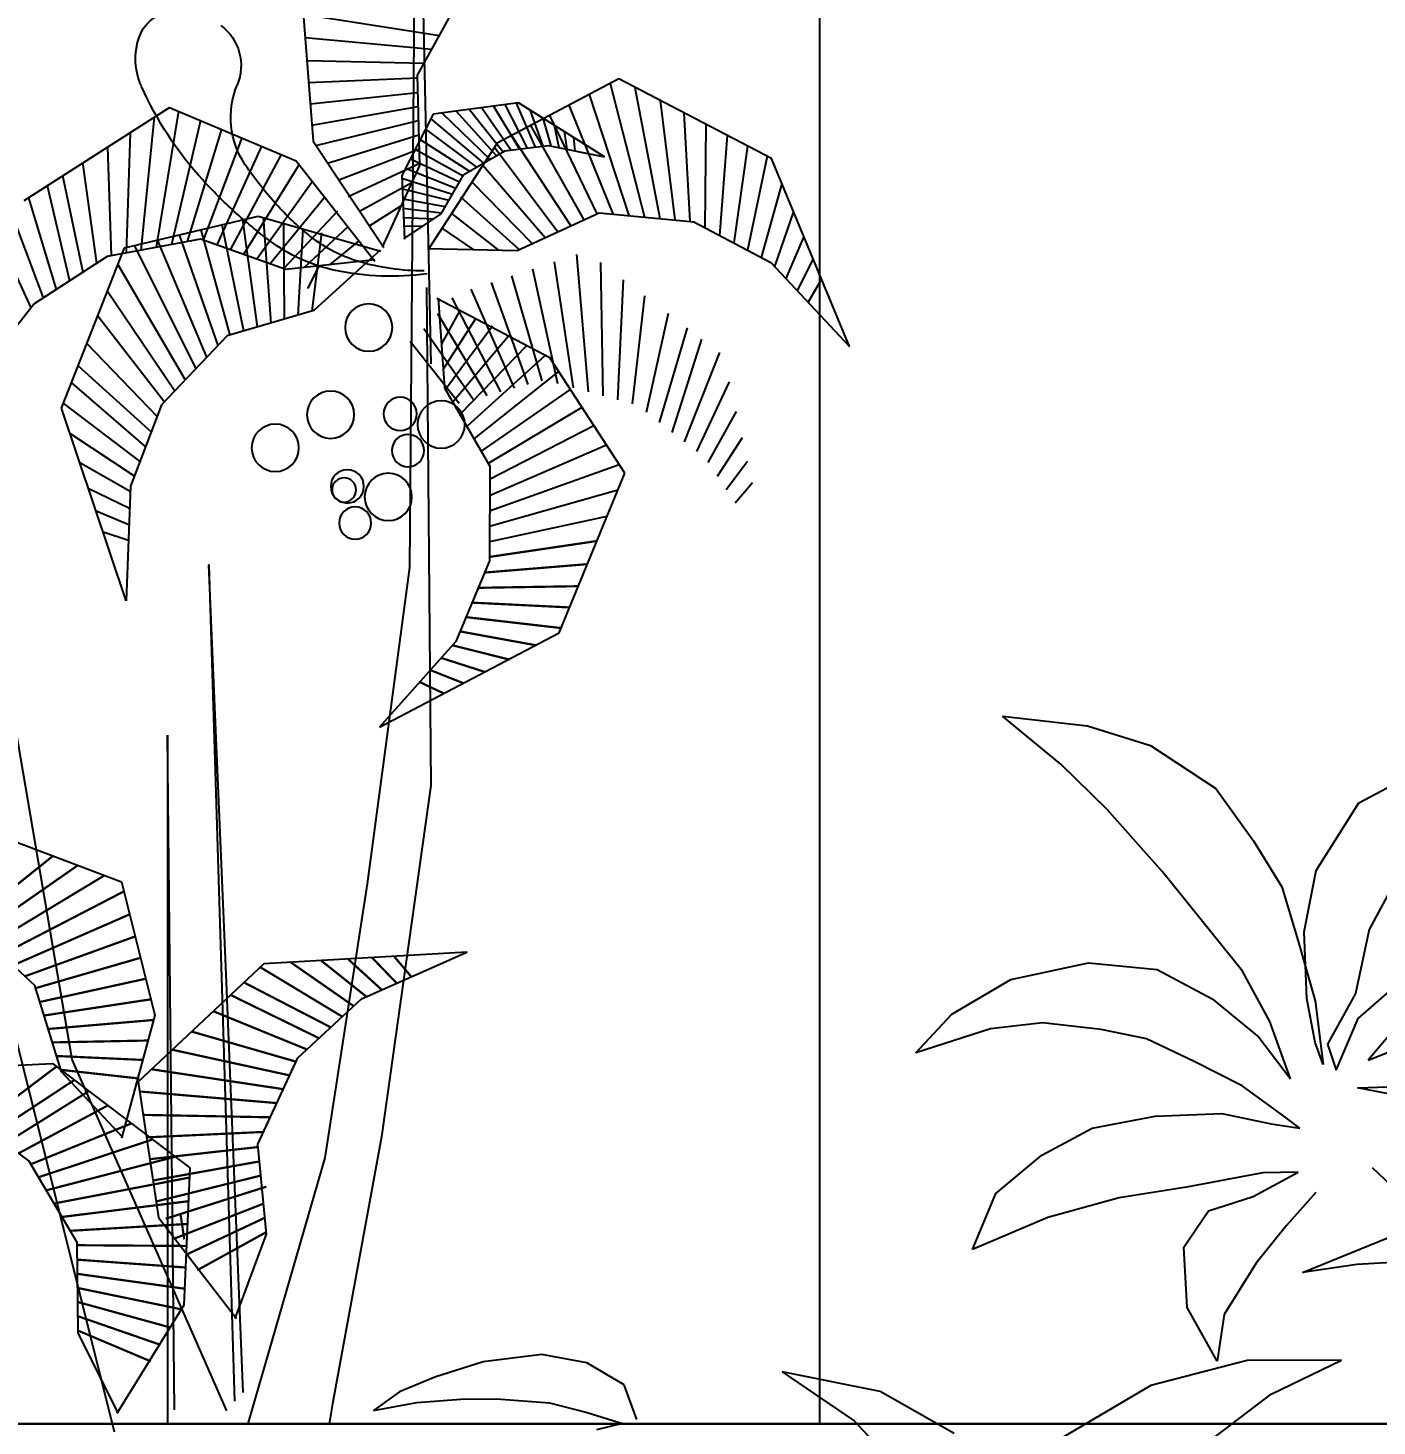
# Model space of a CAD drawing. Header units: inches. Extents: x 452443 to 881249, y 975131 to 1198310.
# Drawn here: x 583185 to 583781, y 1036509 to 1037127 of the extents above; entities that cross this region are included whole.
import ezdxf

# ---------------------------------------------------------------- set-up
doc = ezdxf.new("R2010")
doc.units = ezdxf.units.IN
doc.header["$LTSCALE"] = 3.5
doc.header["$MEASUREMENT"] = 0
doc.linetypes.add('CENTER', pattern=[2, 1.25, -0.25, 0.25, -0.25])
for name, color, linetype in [('Netthay_126', 126, 'Continuous'), ('thuocdo', 3, 'Continuous'), ('TREE1', 84, 'Continuous'), ('Truc', 252, 'Continuous')]:
    doc.layers.add(name, color=color, linetype=linetype)
doc.styles.add('romand', font='romand.shx')
doc.dimstyles.new('TL100', dxfattribs={"dimscale": 100, "dimtxt": 2.5, "dimasz": 2, "dimexe": 2, "dimexo": 1, "dimgap": 1, "dimtad": 1, "dimdec": 0, "dimzin": 0, "dimdsep": 46, "dimtxsty": 'romand', "dimblk": 'ARCHTICK', "dimcen": 2, "dimdle": 2, "dimclrd": 256, "dimclre": 256, "dimclrt": 7, "dimadec": 0, "dimazin": 0, "dimtfac": 0.004, "dimtdec": 0, "dimtmove": 2, "dimatfit": 3, "dimfxl": 1, "dimtolj": 1, "dimtzin": 0, "dimlwd": 20, "dimlwe": 20, "dimarcsym": 1})

# ---------------------------------------------------------------- blocks, each defined once
blk = doc.blocks.new('ELE_TR10')
for p, q in [((780.8, 7339.2), (717.1, 4410.2)), ((812.7, 3486.9), (780.8, 7339.2)), ((777.3, 5717.7), (570.1, 6094.7)), ((1298.9, 6038.8), (1250.6, 5418)), ((1295.4, 5994.3), (678.5, 5897.6)), ((1287.1, 5887.4), (712.6, 5835.5)), ((1279.1, 5784.6), (747.8, 5771.5)), ((-826.9, 5339.3), (-134.4, 5700.5)), ((-134.4, 5700.5), (416.4, 5410.1)), ((767.3, 5308.1), (777.3, 5717.7)), ((1271.3, 5685), (777, 5705.1)), ((-207.6, 5662.3), (-319.7, 5068.3)), ((-94.9, 5679.7), (-250.5, 5074.9)), ((1263.8, 5587.6), (775.4, 5639.7)), ((-322.3, 5602.5), (-388.1, 5061.8)), ((0, 5629.7), (-180, 5081.7)), ((91.2, 5581.6), (-107.3, 5088.6)), ((-69.3, 5346.9), (319.9, 5592.6)), ((331.1, 5591.1), (244.7, 5391.7)), ((381.2, 5584.3), (280, 5387.2)), ((432.7, 5577.4), (316, 5382.6)), ((319.9, 5592.6), (707, 5540.3)), ((1256.3, 5491.7), (773.8, 5575.4)), ((-429, 5546.9), (-456.3, 5055.3)), ((179.6, 5535), (-34.8, 5089.2)), ((210.1, 5523.3), (174, 5396.9)), ((268.5, 5560.1), (209.9, 5396.2)), ((486.2, 5570.1), (353.2, 5377.8)), ((542.3, 5562.5), (389.3, 5369.7)), ((602, 5554.5), (419.1, 5352.7)), ((666.1, 5545.8), (448.9, 5335.6)), ((717.1, 5520.4), (479, 5318.3)), ((707, 5540.3), (848.1, 5262.8)), ((1237.9, 5399), (772.3, 5511.6)), ((1901.2, 5571), (1327, 5330.1)), ((1761.1, 5512.2), (1892.3, 4950.5)), ((1860, 5553.7), (1961.9, 4937.6)), ((2559.3, 5150.3), (1901.2, 5571)), ((1970.8, 5526.5), (2030.2, 4924.9)), ((-529.4, 5494.5), (-524.8, 5026.9)), ((266, 5489.5), (24.6, 5061.7)), ((112.3, 5461.6), (100.5, 5381.8)), ((158.6, 5490.8), (136.7, 5389.2)), ((741.4, 5472.6), (509.8, 5300.7)), ((1184.4, 5318.7), (770.7, 5447.9)), ((1666, 5472.3), (1820.5, 4963.8)), ((2079.8, 5456.8), (2097.8, 4912.4)), ((-717.3, 5396.5), (-655.1, 4957.7)), ((-625.1, 5444.6), (-590.9, 4991.8)), ((185.6, 5399.3), (-69.3, 5346.9)), ((70, 5434.9), (65.1, 5374.5)), ((351.1, 5444.6), (83.1, 5034.8)), ((428.9, 5391), (141, 5008.1)), ((381.4, 5374.2), (185.6, 5399.3)), ((416.4, 5410.1), (731.2, 4925.1)), ((764.8, 5426.6), (541.5, 5282.6)), ((1133.9, 5242.9), (769.1, 5383.6)), ((1250.6, 5418), (930, 4936.8)), ((1483.8, 5395.9), (1686.7, 4948.6)), ((1573.9, 5433.7), (1748.3, 4970.7)), ((2181.1, 5392), (2165.2, 4900)), ((-1179.3, 4488.8), (-826.9, 5339.3)), ((-806.9, 5349.8), (-717.9, 4924.4)), ((568.1, 5267.3), (381.4, 5374.2)), ((787.4, 5382.1), (571.2, 5261.9)), ((809.6, 5338.6), (587.6, 5233.6)), ((1327, 5330.1), (970.8, 4874.7)), ((1395.1, 5358.7), (1626.1, 4926.9)), ((2294.8, 5321.3), (2230.9, 4865.6)), ((481.4, 5310), (198.9, 4981.4)), ((670.5, 5089.9), (568.1, 5267.3)), ((831.4, 5295.7), (603.7, 5205.7)), ((936.3, 4938.3), (767.3, 5308.1)), ((1092.1, 5168), (767.5, 5318.2)), ((848.1, 5262.8), (836.7, 4973.9)), ((1312.9, 5312.1), (1566, 4905.4)), ((2385.7, 5263.2), (2293.7, 4824.8)), ((-873.5, 5226.9), (-780, 4891.4)), ((531, 5233.7), (257.3, 4954.5)), ((847.7, 5251.4), (619.6, 5178.1)), ((845.8, 5203.2), (635.6, 5150.5)), ((1039.9, 5101.7), (802.4, 5231.1)), ((1253.5, 5236.1), (1506, 4883.9)), ((2455.1, 5216.9), (2354.6, 4785.3)), ((583.2, 5165.6), (316.6, 4927.1)), ((844, 5157.7), (651.6, 5122.6)), ((1197.4, 5164.4), (1445.5, 4862.2)), ((2540.3, 5162.5), (2414.3, 4746.5)), ((-926.4, 5099.3), (-839.4, 4851.2)), ((-46.2, 5094.4), (-474.5, 5053.6)), ((325.9, 4922.8), (-46.2, 5094.4)), ((623.4, 5091.4), (410.5, 4924.6)), ((845.7, 5114.8), (668, 5094.3)), ((839, 4976.2), (670.5, 5089.9)), ((840.6, 5072.9), (705.6, 5066.2)), ((995.4, 5034.9), (850.1, 5126.9)), ((1498.7, 5078.7), (942.8, 4919.6)), ((1139.4, 5101.2), (1384, 4840.2)), ((1476.7, 5072.4), (1442.4, 4594.6)), ((2104.8, 4936), (1498.7, 5078.7)), ((-474.5, 5053.6), (-823.2, 4868.5)), ((667.1, 5024), (525.1, 4927.1)), ((839.1, 5032.8), (753.1, 5034.2)), ((1092.9, 5030.8), (1290.3, 4846)), ((1212.3, 5003.8), (1256.8, 4648.8)), ((1296.4, 5020.8), (1319.5, 4630.5)), ((1383.9, 5045.9), (1381.2, 4612.5)), ((1570.6, 5061.8), (1503.6, 4576.7)), ((1664.2, 5039.7), (1565.4, 4558.7)), ((1759.3, 5017.3), (1628.2, 4540.3)), ((2595.8, 5034.3), (2473.2, 4708.2)), ((-973, 4986.8), (-891.6, 4795.6)), ((1043.4, 4967.5), (1176.4, 4858.5)), ((1374.4, 4836.7), (1760.1, 4974.9)), ((1856.5, 4994.4), (1682.6, 4492.2)), ((1956.9, 4970.8), (1732.8, 4439.3)), ((1760.1, 4974.9), (2183.2, 4896.6)), ((2061.3, 4946.2), (1781.6, 4387.9)), ((-1014.9, 4885.6), (-942.1, 4741.7)), ((56.6, 4905.1), (4.5, 4282.8)), ((732.3, 4931.5), (325.9, 4922.8)), ((946.1, 4925.1), (1247, 4651.7)), ((970.3, 4881.1), (1374.4, 4836.7)), ((2389.9, 4208.8), (2104.8, 4936)), ((2183.2, 4896.6), (2514.2, 4681.6)), ((2637.3, 4902.5), (2528.9, 4663)), ((-823.2, 4868.5), (-1179.3, 4488.8)), ((-51.6, 4869.1), (-62.5, 4264.7)), ((158.5, 4871.7), (72.9, 4301.3)), ((256.5, 4839.6), (143.4, 4320.3)), ((1274.9, 4750.6), (1224.9, 4849.4)), ((2134.9, 4859.1), (1829.4, 4337.5)), ((-1053.2, 4793.2), (-991.6, 4688.9)), ((-154.7, 4790.9), (-128.8, 4246.8)), ((351.4, 4808.5), (214.8, 4333.1)), ((444.2, 4778.1), (278, 4316)), ((736.3, 4755.2), (717.1, 2499.9)), ((-250.5, 4718.2), (-195, 4229)), ((178.4, 4436.4), (690.1, 4705.6)), ((535.6, 4748.2), (340.2, 4299.2)), ((621.3, 4708.4), (401.7, 4282.6)), ((683.9, 4707.3), (655.4, 4301.7)), ((2182.1, 4738.7), (1876.7, 4287.7)), ((-358.1, 4638.5), (-257.8, 4189.5)), ((686.7, 4637.4), (463.3, 4266)), ((585.8, 4650.7), (669.4, 4500.5)), ((1247, 4651.7), (1640.3, 4536.8)), ((2226.1, 4626.7), (1923.9, 4238)), ((2514.2, 4681.6), (2835.6, 4272.1)), ((-444, 4573.3), (-317.1, 4143.8)), ((437.2, 4580.2), (650.3, 4292.9)), ((514.8, 4613.4), (661.3, 4386.1)), ((748.4, 4570.4), (525.3, 4249.3)), ((-509.5, 4521.6), (-374.6, 4099.4)), ((364.6, 4534.4), (617.6, 4236.3)), ((811.3, 4512.1), (588.5, 4232.2)), ((1640.3, 4536.8), (1936.5, 4224.7)), ((2276.4, 4502.7), (1956.9, 4171.6)), ((-590, 4460.5), (-431, 4056)), ((-161.1, 3914.5), (178.4, 4436.4)), ((198.6, 4447.1), (553.6, 4125.4)), ((284, 4492), (585.5, 4180.6)), ((138.1, 4374.5), (521.7, 4070.2)), ((2315.8, 4402.2), (1983.7, 4101.7)), ((-635.1, 4328.2), (-486.7, 4013.1)), ((2344.8, 4324), (2009.8, 4033.9)), ((85.7, 4293.9), (489.5, 4014.4)), ((655.4, 4301.7), (450.5, 3946.9)), ((-665.8, 4193.5), (-538.4, 3963.5)), ((32.4, 4212), (456.8, 3957.7)), ((1936.5, 4224.7), (2077.9, 3856.2)), ((2381.7, 4229.9), (2035.2, 3967.5)), ((2097.2, 3336), (2389.9, 4208.8)), ((-22.1, 4128.3), (450.8, 3885.5)), ((-692.9, 4074.7), (-580.5, 3899.9)), ((2351.2, 4093.5), (2060.4, 3901.8)), ((2342.3, 1258.3), (2820.3, 4060)), ((-78.3, 4041.8), (451, 3812.5)), ((-717.2, 3968), (-621.3, 3838.3)), ((-136.7, 3951.9), (451.3, 3741.6)), ((450.5, 3946.9), (452, 3516.6)), ((2307.3, 3962.5), (2078.8, 3832.5)), ((-739.5, 3870.5), (-661.3, 3778)), ((135.3, 3191.8), (-161.1, 3914.5)), ((-129.8, 3838.1), (451.5, 3672.2)), ((2077.9, 3856.2), (2097.2, 3336)), ((2268.6, 3847), (2081.6, 3756.3)), ((2233.8, 3743.2), (2084.4, 3682.5)), ((-80.7, 3718.4), (451.7, 3603.5)), ((2202, 3648.4), (2087, 3610.2)), ((452, 3516.6), (604.5, 3152.5)), ((1003.9, 2054.2), (812.7, 3486.9)), ((950.1, 2763.2), (135.3, 3191.8)), ((604.5, 3152.5), (950.1, 2763.2)), ((1877.9, -329.1), (1909.8, 2727.3)), ((1909.8, 2727.3), (1909.8, -392.7)), ((717.1, 2499.9), (940.1, 908)), ((2852.2, 2372.6), (2151.1, -429.1)), ((1195.1, 812.5), (1003.9, 2054.2)), ((1641.2, -333.6), (2342.3, 1258.3)), ((940.1, 908), (1163.2, -301.8)), ((1545.6, -397.3), (1195.1, 812.5))]:
    blk.add_line(p, q)
at = {"const_width": 10}
for points in [[(-35, 3607.1), (452, 3534.9)], [(8, 3502.3), (474, 3464.1)], [(48.9, 3402.4), (503, 3395)], [(88.4, 3306.2), (531, 3328)], [(126.7, 3212.7), (558.5, 3262.4)], [(243, 3135.2), (585.6, 3197.6)], [(365.2, 3070.9), (620.2, 3134.8)], [(473, 3014.1), (670.9, 3077.7)], [(569.9, 2963.2), (719.9, 3022.5)], [(658.5, 2916.6), (767.9, 2968.4)], [(2428.6, 2180.5), (2813.2, 1873.1)], [(2194.9, 2092.5), (2712.3, 1780)], [(2316, 2138.1), (2762.8, 1826.6)], [(2106.8, 2020.1), (2661.3, 1732.9)], [(2080.9, 1916.1), (2609.3, 1684.8)], [(2055.9, 1816), (2555.7, 1635.2)], [(883.4, 1725.4), (805.3, 1632.8)], [(983.3, 1719.8), (871.5, 1603.6)], [(1092.6, 1713.6), (939, 1573.6)], [(1214.2, 1706.7), (1008.7, 1542.8)], [(2031.7, 1719.1), (2506.9, 1581.6)], [(1352.2, 1698.9), (1066.3, 1500)], [(1490.1, 1676.6), (1117.9, 1452.2)], [(1563.8, 1607.4), (1170.1, 1403.9)], [(2008, 1624.3), (2487.7, 1519)], [(1625.7, 1551.5), (1223.4, 1354.6)], [(1984.7, 1531), (2468.8, 1457.5)], [(1704.4, 1477.7), (1278.4, 1303.8)], [(1972.8, 1437.3), (2450.1, 1396.5)], [(1800.9, 1384.9), (1327.9, 1248.5)], [(1998, 1344.2), (2431.3, 1335.6)], [(1888.6, 1302.6), (1356.5, 1186.2)], [(2021.9, 1256.3), (2412.5, 1274.1)], [(1983, 1214.1), (1385.3, 1123.8)], [(2037.8, 1172), (2393.3, 1211.6)], [(2412.7, 1226.4), (2759.3, 964.2)], [(2332.1, 1165.3), (2702.4, 921.6)], [(2036.5, 1113.4), (1414.3, 1060.7)], [(2264.7, 1116.1), (2644.2, 878.2)], [(2178.7, 1050.9), (2584.2, 833.4)], [(2020.6, 1007.3), (1443.9, 996.4)], [(2073, 968.8), (2529.2, 783.6)], [(2005.4, 905.4), (1474.4, 930.1)], [(1977.2, 896.1), (2494.2, 724.7)], [(1990.5, 806.5), (1498.9, 861.8)], [(1976.1, 710), (1492.7, 796.6)], [(1874.1, 818), (2459.1, 665.6)], [(1961.8, 614.8), (1486.5, 732.6)], [(1810.3, 723.5), (2423.6, 605.9)], [(1918.4, 536.9), (1461.9, 682.2)], [(1877.8, 447.4), (1474.3, 605.6)], [(1815, 616.3), (2387.4, 545)], [(1822.1, 375.4), (1468.2, 541.6)], [(1819.5, 513.3), (2350.1, 482.2)], [(1834.1, 443.2), (1851.8, 563)], [(1775.1, 303.6), (1462, 476.5)], [(1823.9, 413.5), (2318.6, 416.9)], [(1828.1, 315.9), (2318, 351.5)], [(1832.4, 219.8), (2317.4, 287.1)], [(1847.6, 126.6), (2316.8, 223.3)], [(1898.4, 44.5), (2316.2, 159.6)], [(1946.3, -32.9), (2315.6, 95.3)], [(1985.5, -109.3), (2315, 29.9)]]:
    blk.add_lwpolyline(points, dxfattribs=at)
for points in [[(1567.2, -250.6), (1644.6, 1643.7), (1722, 3499.4), (1605.9, -289.3)], [(2112.8, 904.8), (2390.3, 1201.9), (2510.6, 1593.6), (2826.6, 1885.5), (3197, 2021.9), (3717.4, 2034.1), (2848.6, 2338.7), (2117.7, 2063.5), (1966.8, 1459.3), (2118.3, 901.3)], [(1603.3, 85.6), (1461, 466.4), (1500.1, 874.3), (1320.2, 1265.1), (1030.4, 1533.1), (554.4, 1744), (1473.6, 1692.1), (2043.2, 1157.6), (1950.9, 541.8), (1596.9, 84.5)], [(2133.5, -344.1), (2314.9, 19.7), (2318.7, 429.5), (2538.5, 799.3), (2854.8, 1035.5), (3350.3, 1195.3), (2430.7, 1240), (1808.3, 768.1), (1835.6, 146), (2139.7, -345.8)], [(1163.2, -301.8), (1176.9, -392.7)]]:
    blk.add_lwpolyline(points)
for centre, radius in [((998.6, 4574.2), 107.2), ((855.9, 4182.8), 75.4), ((1171.2, 4179.4), 107.2), ((670.2, 4134.9), 107.2), ((1421.7, 4029.2), 107.2), ((820.5, 4016.6), 73), ((1095.3, 3854.7), 75.4), ((909.6, 3806.8), 107.2), ((1109.9, 3838.6), 54.8), ((1059.8, 3688.5), 73)]:
    blk.add_circle(centre, radius)
for centre, radius, start, end in [((1877.4, 5834.5), 170.3, 18.37953, 81.58019), ((1806.1, 5760.1), 229.3, 127.05024, 202.56733), ((1748.7, 5791.8), 305.9, 335.90623, 18.37953), ((1241.6, 5525.5), 382, 325.91943, 22.56733), ((567, 6320.2), 1600.4, 317.68404, 335.90623), ((221.5, 6215.7), 1613.6, 317.46507, 325.91943), ((158.1, 6692.5), 2153.3, 312.2492, 317.68404), ((477.4, 5980.9), 1266.3, 307.91915, 317.46507), ((150.2, 6701.2), 2165.1, 306.8292, 312.2492), ((862.9, 5486.1), 639.1, 286.54367, 307.91915), ((992.3, 5576.8), 760.3, 281.93424, 306.8292), ((895.7, 6033.5), 1227.1, 262.39726, 281.93424), ((751.9, 5859.7), 1028.8, 269.73434, 286.54367)]:
    blk.add_arc(centre, radius, start, end)
blk = doc.blocks.new('tree34')
for p, q in [((948.7, 1149.8), (872.2, 1141.1)), ((895.9, 1106.3), (948.7, 1149.8)), ((872.2, 1141.1), (815.4, 1123.3)), ((815.4, 1123.3), (756.4, 1084.6)), ((627.4, 1071.6), (565.9, 1104.6)), ((854.5, 1066.1), (895.9, 1106.3)), ((756.4, 1084.6), (722.5, 1037.6)), ((665.8, 1010.9), (627.4, 1071.6)), ((804.6, 1009.6), (854.5, 1066.1)), ((722.5, 1037.6), (696.9, 996.1)), ((589.2, 1011.1), (618.3, 957.5)), ((676.7, 955.4), (665.8, 1010.9)), ((769.7, 966.3), (804.6, 1009.6)), ((696.9, 996.1), (682.3, 947.2)), ((732.4, 920), (769.7, 966.3)), ((618.3, 957.5), (630.6, 900)), ((682.3, 947.2), (666.7, 893.2)), ((674.3, 895.3), (676.7, 955.4)), ((809.3, 921.5), (759.8, 895.2)), ((871.1, 927.6), (809.3, 921.5)), ((941.3, 912.6), (871.1, 927.6)), ((628.1, 877.3), (583.7, 916)), ((707.8, 874.7), (732.4, 920)), ((994.2, 881.2), (941.3, 912.6)), ((630.6, 900), (655.8, 854.3)), ((666.8, 855.8), (674.3, 895.3)), ((759.8, 895.2), (717.6, 860.4)), ((666.7, 893.2), (659.5, 835.8)), ((647.8, 830.9), (628.1, 877.3)), ((689.1, 823.1), (707.8, 874.7)), ((859.7, 867.4), (912.5, 873.5)), ((912.5, 873.5), (959.6, 868.1)), ((1026.9, 846.5), (994.2, 881.2)), ((597.3, 865.3), (619.2, 839.8)), ((717.6, 860.4), (689.1, 823.1)), ((775.9, 838.7), (818.9, 859.1)), ((818.9, 859.1), (859.7, 867.4)), ((959.6, 868.1), (1026.9, 846.5)), ((619.2, 839.8), (576.1, 856.9)), ((655.8, 854.3), (647.8, 830.9)), ((659.5, 835.8), (666.8, 855.8)), ((732.5, 816.7), (775.9, 838.7)), ((567.8, 803.2), (628.8, 814.9)), ((628.8, 814.9), (582.7, 816.4)), ((697.4, 791.2), (732.5, 816.7)), ((680.7, 778.4), (697.4, 791.2)), ((706.4, 782.4), (680.7, 778.4)), ((751, 791.8), (706.4, 782.4)), ((811.1, 789.3), (751, 791.8)), ((867.9, 778.6), (811.1, 789.3)), ((913.1, 754), (867.9, 778.6)), ((954.7, 719.5), (913.1, 754)), ((586.9, 715.9), (615.1, 742.7)), ((615.1, 742.7), (615.1, 742.7)), ((682.2, 738.9), (714.1, 738.2)), ((722.6, 717), (682.2, 738.9)), ((714.1, 738.2), (782.9, 725.2)), ((666.2, 720.5), (692.6, 690.6)), ((782.9, 725.2), (843.5, 715.6)), ((975.6, 669.2), (954.7, 719.5)), ((762.9, 704.1), (722.6, 717)), ((843.5, 715.6), (907.9, 698)), ((785.2, 671.3), (762.9, 704.1)), ((907.9, 698), (975.6, 669.2)), ((678.2, 648.4), (592.7, 683.3)), ((692.6, 690.6), (720.1, 656.9)), ((782.1, 616.7), (785.2, 671.3)), ((579.7, 658.6), (629.3, 655.5)), ((629.3, 655.5), (678.2, 648.4)), ((720.1, 656.9), (748.8, 610.6)), ((748.8, 610.6), (755.1, 568.4)), ((755.1, 568.4), (782.1, 616.7)), ((643.2, 569.4), (728, 569)), ((706.6, 538.6), (643.2, 569.4)), ((728, 569), (814.9, 546.4)), ((1323.5, 567.1), (1364, 574.4)), ((1364, 574.4), (1416.9, 567.8)), ((1416.9, 567.8), (1460.3, 553.9)), ((1059, 541.1), (1147.2, 558.9)), ((1147.2, 558.9), (1082.3, 514.7)), ((1289.8, 547), (1323.5, 567.1)), ((814.9, 546.4), (894.1, 500)), ((1278.2, 515.9), (1289.8, 547)), ((1460.3, 553.9), (1492.3, 540.9)), ((778, 484.2), (706.6, 538.6)), ((992.2, 503.4), (1059, 541.1)), ((1357, 530.9), (1323.1, 522.3)), ((1404.8, 534.5), (1357, 530.9)), ((1437, 534.1), (1404.8, 534.5)), ((1476.7, 531.2), (1437, 534.1)), ((1515.6, 523.9), (1476.7, 531.2)), ((1492.3, 540.9), (1515.6, 523.9)), ((1323.1, 522.3), (1291.3, 512.2)), ((1082.3, 514.7), (1015.3, 442.6)), ((1291.3, 512.2), (1314.5, 506.7))]:
    blk.add_line(p, q)
blk = doc.blocks.new('A$C2C227CB5')
blk.add_blockref('tree34', (427.6, 0))
blk = doc.blocks.new('_ArchTick')
at = {"color": 0, "linetype": 'ByBlock', "const_width": 0.15}
blk.add_lwpolyline([(-0.5, -0.5), (0.5, 0.5)], dxfattribs=at)
blk = doc.blocks.new('*D1920')
at = {"layer": 'DEFPOINTS', "color": 0}
for p in [(580934.85, 1037086.68), (584934.85, 1033781.97), (584934.85, 1033727.66)]:
    blk.add_point(p, dxfattribs=at)
at = {"layer": 'thuocdo', "lineweight": 20}
for p, q in [((580934.85, 1036986.68), (580934.85, 1033581.97)), ((584934.85, 1033827.66), (584934.85, 1033981.97)), ((580734.85, 1033781.97), (585134.85, 1033781.97))]:
    blk.add_line(p, q, dxfattribs=at)
at = {"layer": 'thuocdo', "lineweight": 20, "xscale": 200, "yscale": 200, "zscale": 200, "rotation": 180}
blk.add_blockref('_ArchTick', (580934.85, 1033781.97), dxfattribs=at)
at = {"layer": 'thuocdo', "lineweight": 20, "xscale": 200, "yscale": 200, "zscale": 200}
blk.add_blockref('_ArchTick', (584934.85, 1033781.97), dxfattribs=at)
at = {"layer": 'thuocdo', "color": 7, "insert": (582934.85, 1034006.97), "char_height": 250, "attachment_point": 5, "style": 'romand'}
blk.add_mtext('\\A1;4000', dxfattribs=at)

msp = doc.modelspace()

# ---------------------------------------------------------------- linework, layer by layer
at = {"layer": 'Netthay_126'}
msp.add_lwpolyline([(582334.85, 1036510.4), (583534.85, 1036510.4), (583534.85, 1037510.4), (582334.85, 1037510.4)], close=True, dxfattribs=at)
for points in [[(577134.85, 1036510.4), (584434.85, 1036510.4)], [(588934.85, 1036510.4), (577134.85, 1036510.4)]]:
    msp.add_lwpolyline(points, dxfattribs=at)
at = {"layer": 'Truc', "linetype": 'CENTER', "ltscale": 600}
msp.add_lwpolyline([(558591.52, 1036510.4), (592145.6, 1036510.4)], dxfattribs=at)

# ---------------------------------------------------------------- block references
at = {"layer": 'TREE1'}
for name, p, xscale, yscale, zscale in [('ELE_TR10', (583432.91, 1036548.69), -0.09750000084750354, 0.09750000084750354, 0.09750000084750354), ('A$C2C227CB5', (584289.87, 1036259.58), -0.4899999999906868, 0.4899999999906868, 0.4899999999906868)]:
    msp.add_blockref(name, p, dxfattribs=dict(at, xscale=xscale, yscale=yscale, zscale=zscale))

# ---------------------------------------------------------------- dimensions: what is measured, and where the dimension line sits
at = {"layer": 'thuocdo'}
dim = msp.add_linear_dim(base=(584934.85, 1033781.97), p1=(580934.85, 1037086.68), p2=(584934.85, 1033727.66), dimstyle='TL100', override={"dimarcsym": 1}, dxfattribs=at)
dim.commit()
dim.dimension.update_dxf_attribs({"geometry": '*D1920', "text_midpoint": (582934.85, 1034006.97)})

doc.saveas('drawing.dxf')
